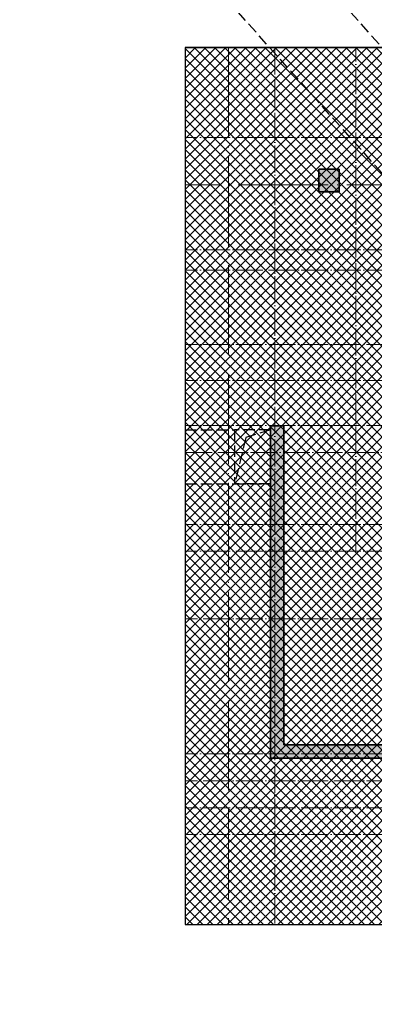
# Model space of a CAD drawing. Extents: x 3002737 to 4077523, y -995787 to -7267.
# Drawn here: x 3041366 to 3049264, y -742147 to -720104 of the extents above; entities that cross this region are included whole.
import ezdxf
from ezdxf.xclip import XClip

# ---------------------------------------------------------------- set-up
doc = ezdxf.new("R2010")
doc.units = 0
doc.header["$LTSCALE"] = 1000
doc.header["$MEASUREMENT"] = 0
doc.header["$XCLIPFRAME"] = 2
doc.linetypes.add('__DASH', pattern=[0.35, 0.25, -0.1])
doc.linetypes.add('DOTE', pattern=[2.4200000000000004, 2, -0.2, 0.02, -0.2])
doc.layers.get('0').update_dxf_attribs({"linetype": 'CONTINUOUS'})
for name, color, linetype in [('0-R-风井', 2, 'CONTINUOUS'), ('HS-A-停车位（标准）', 9, 'CONTINUOUS'), ('S-砼墙', 40, 'CONTINUOUS')]:
    doc.layers.add(name, color=color, linetype=linetype)
for name, color, linetype, lineweight in [('DOTE', 19, 'DOTE', 9), ('填充', 251, 'CONTINUOUS', 5), ('砼柱', 2, 'CONTINUOUS', 35)]:
    doc.layers.add(name, color=color, linetype=linetype, lineweight=lineweight)

# ---------------------------------------------------------------- blocks, each defined once
blk = doc.blocks.new('TYUIYOIUO')
at = {"layer": '0-R-风井', "linetype": '__DASH'}
for p, q in [((-176845.2648744954, 752267.982219515), (-172262.26606619, 752267.982219515)), ((-172262.26606619, 752267.982219515), (-172262.26606619, 751067.982219515)), ((-171462.26606619, 752267.982219515), (-172262.26606619, 752267.982219515)), ((-171462.26606619, 751067.982219515), (-171462.26606619, 752267.982219515)), ((-177645.2648744954, 751067.982219515), (-172262.26606619, 751067.982219515)), ((-172262.26606619, 751067.982219515), (-171462.26606619, 751067.982219515)), ((-171462.26606619, 751067.982219515), (-172262.26606619, 751067.982219515))]:
    blk.add_line(p, q, dxfattribs=at)
blk.add_lwpolyline([(-171462.2654039526, 752267.9820795364), (-172010.2674376408, 752096.4550322909), (-172262.26606619, 751067.982219515)], dxfattribs=at)
blk = doc.blocks.new('A$C24B36177')
blk.add_hatch(color=252).paths.add_polyline_path([(8033.00957166939, -57549.99999965215), (7583.00957166939, -57549.99999965215), (7583.00957166939, -58049.99999965215), (8033.00957166939, -58049.99999965215)])
at = {"layer": '砼柱', "color": 252, "lineweight": 35}
blk.add_lwpolyline([(8033.00957166939, -57549.99999965215), (7583.00957166939, -57549.99999965215), (7583.00957166939, -58049.99999965215), (8033.00957166939, -58049.99999965215)], close=True, dxfattribs=at)
blk = doc.blocks.new('A$C74D73064')
at = {"layer": 'S-砼墙', "linetype": 'ByBlock'}
h = blk.add_hatch(color=252, dxfattribs=at)
h.dxf.hatch_style = 1
h.paths.add_polyline_path([(132397.3616232752, 14073.585692161), (122313.0446736767, 14073.58569050278), (122313.0446735203, 12873.58569222968), (116113.0446758427, 12873.58569303458), (116113.0446763913, 14073.58569720155), (106913.0446720374, 14073.58570140856), (106913.0446720374, 21162.71327298798), (106613.0446720374, 21162.71327298798), (106613.0446720374, 13773.5857015457), (115813.0446763443, 13773.5856973395), (115813.0446757957, 12573.58569307462), (122613.0446734811, 12573.58569219057), (122613.0446736376, 13773.58569056494), (132397.3616233371, 13773.585692161)])
at = {"layer": '填充'}
h = blk.add_hatch(dxfattribs=at)
h.set_pattern_fill('ANSI37', color=252, scale=100, style=0)
h.set_pattern_definition([(45, (953418.0689988486, -464688.2486653434), (-112.2532015133644, 112.2532015133644), []), (135, (953418.0689988486, -464688.2486653434), (-112.2532015133644, -112.2532015133644), [])])
h.paths.add_polyline_path([(115163.0337328772, 25223.58584189462), (115163.0337328687, 23323.58563984465), (112162.9439277471, 23323.58563984546), (112162.9439277444, 21073.60118549049), (113113.1169890254, 21073.56907853892), (113113.0592479145, 17473.62538959773), (117863.0349432965, 17473.56139976659), (117863.0312784122, 16773.59377983701), (120563.0336433345, 16773.59252153302), (120563.0360961088, 18873.65326665656), (120713.0863819981, 18873.52454982989), (120713.0837655098, 22773.53190565179), (120813.030525555, 22773.6394634454), (120813.035433386, 24873.58587426262), (122162.7863947467, 24871.42321983527), (122162.7777399082, 26768.17206862045), (117663.0336165932, 26775.40211124648), (117663.033622301, 25223.58963364828)], flags=16)
h.paths.add_polyline_path([(104713.0339225736, 29573.58821820468), (158713.0207901149, 29573.58821820468), (158713.0207901149, 10073.58821938152), (104713.0339225736, 10073.58821938152)])
at = {"color": 252}
blk.add_lwpolyline([(104713.0339225736, 29573.58821820468), (158713.0207901149, 29573.58821820468), (158713.0207901149, 10073.58821938152), (104713.0339225736, 10073.58821938152)], close=True, dxfattribs=at)
at = {"layer": 'DOTE', "color": 252}
for p, q in [((105680.0351011311, 54519.25646164967), (105680.0351011311, 8148.876076509594)), ((196116.043700602, 26519.29986870533), (-86385.24772744626, 26519.29986870522))]:
    blk.add_line(p, q, dxfattribs=at)
at = {"layer": 'S-砼墙', "color": 252, "lineweight": 35}
blk.add_lwpolyline([(132397.3616232752, 14073.585692161), (122313.0446736767, 14073.58569050278), (122313.0446735203, 12873.58569222968), (116113.0446758427, 12873.58569303458), (116113.0446763913, 14073.58569720155), (106913.0446720374, 14073.58570140856), (106913.0446720374, 21162.71327298798), (106613.0446720374, 21162.71327298798), (106613.0446720374, 13773.5857015457), (115813.0446763443, 13773.5856973395), (115813.0446757957, 12573.58569307462), (122613.0446734811, 12573.58569219057), (122613.0446736376, 13773.58569056494), (132397.3616233371, 13773.585692161)], close=True, dxfattribs=at)
at = {"layer": '填充', "color": 252}
blk.add_lwpolyline([(104713.0339225736, 29573.58821820468), (158713.0207901149, 29573.58821820468), (158713.0207901149, 10073.58821938152), (104713.0339225736, 10073.58821938152)], close=True, dxfattribs=at)
at = {"color": 252}
blk.add_blockref('A$C24B36177', (100104.7992927883, 84419.25646130543), dxfattribs=at)
at = {"layer": 'HS-A-停车位（标准）', "color": 252}
blk.add_blockref('TYUIYOIUO', (278075.2999756152, -731194.3965097175), dxfattribs=at)
blk = doc.blocks.new('HFHFTHFD')
at = {"layer": 'DOTE', "linetype": 'DOTE', "ltscale": 0.3}
for p, q in [((420616.5787028493, 612948.8100463543), (420616.5787028495, 593448.8100475312)), ((422416.5787019647, 601748.8100391305), (422416.5787019647, 612948.8100463543)), ((472616.5787020951, 610948.8100463543), (418616.5787028495, 610948.8100463543)), ((472616.5787020951, 608448.8100463543), (418616.5787028495, 608448.8100463543)), ((472616.5787020951, 607998.8100463543), (418616.5787028495, 607998.8100463543)), ((472616.5787020951, 606348.8100465569), (418616.5787028495, 606348.8100465569)), ((472616.5787020951, 605548.8100406288), (418616.5787028495, 605548.8100406289)), ((472616.5787020951, 604548.8100471114), (418616.5787028495, 604548.8100471116)), ((418616.5787028495, 603949.0803176122), (472616.5787020951, 603949.0802720234)), ((472616.5787020951, 602348.8100463724), (418616.5787028495, 602348.8100463726)), ((472616.5787020951, 601748.8100473221), (418616.5787028495, 601748.8100473222)), ((472616.5787020951, 600248.810045596), (418616.5787028495, 600248.8100466327)), ((472616.5787020951, 597248.8100389724), (418616.5787028495, 597248.8100389724)), ((472616.5787020951, 596648.8100389723), (418616.5787028495, 596648.8100389723)), ((472616.5787020951, 596048.810047531), (418616.5787028495, 596048.810047531)), ((472616.5787020951, 595448.810047531), (418616.5787028495, 595448.8100475312))]:
    blk.add_line(p, q, dxfattribs=at)

msp = doc.modelspace()

# ---------------------------------------------------------------- linework, layer by layer
at = {"color": 251, "linetype": '__DASH', "true_color": 0x636466}
for p, q in [((3058287.250275664, -733422.007666976), (3040964.619592207, -714067.9721732673)), ((3060787.44594194, -733422.007666976), (3043464.815258483, -714067.9721732673))]:
    msp.add_line(p, q, dxfattribs=at)

# ---------------------------------------------------------------- block references
ref = msp.add_blockref('A$C74D73064', (2940324.410596304, -750295.5973067265))
XClip(ref).set_block_clipping_path([(104713.0339338902, 10073.589627109584), (158713.0208014316, 29573.5896259328)])
msp.add_blockref('HFHFTHFD', (2626420.865827345, -1333670.817727148))

doc.saveas('drawing.dxf')
